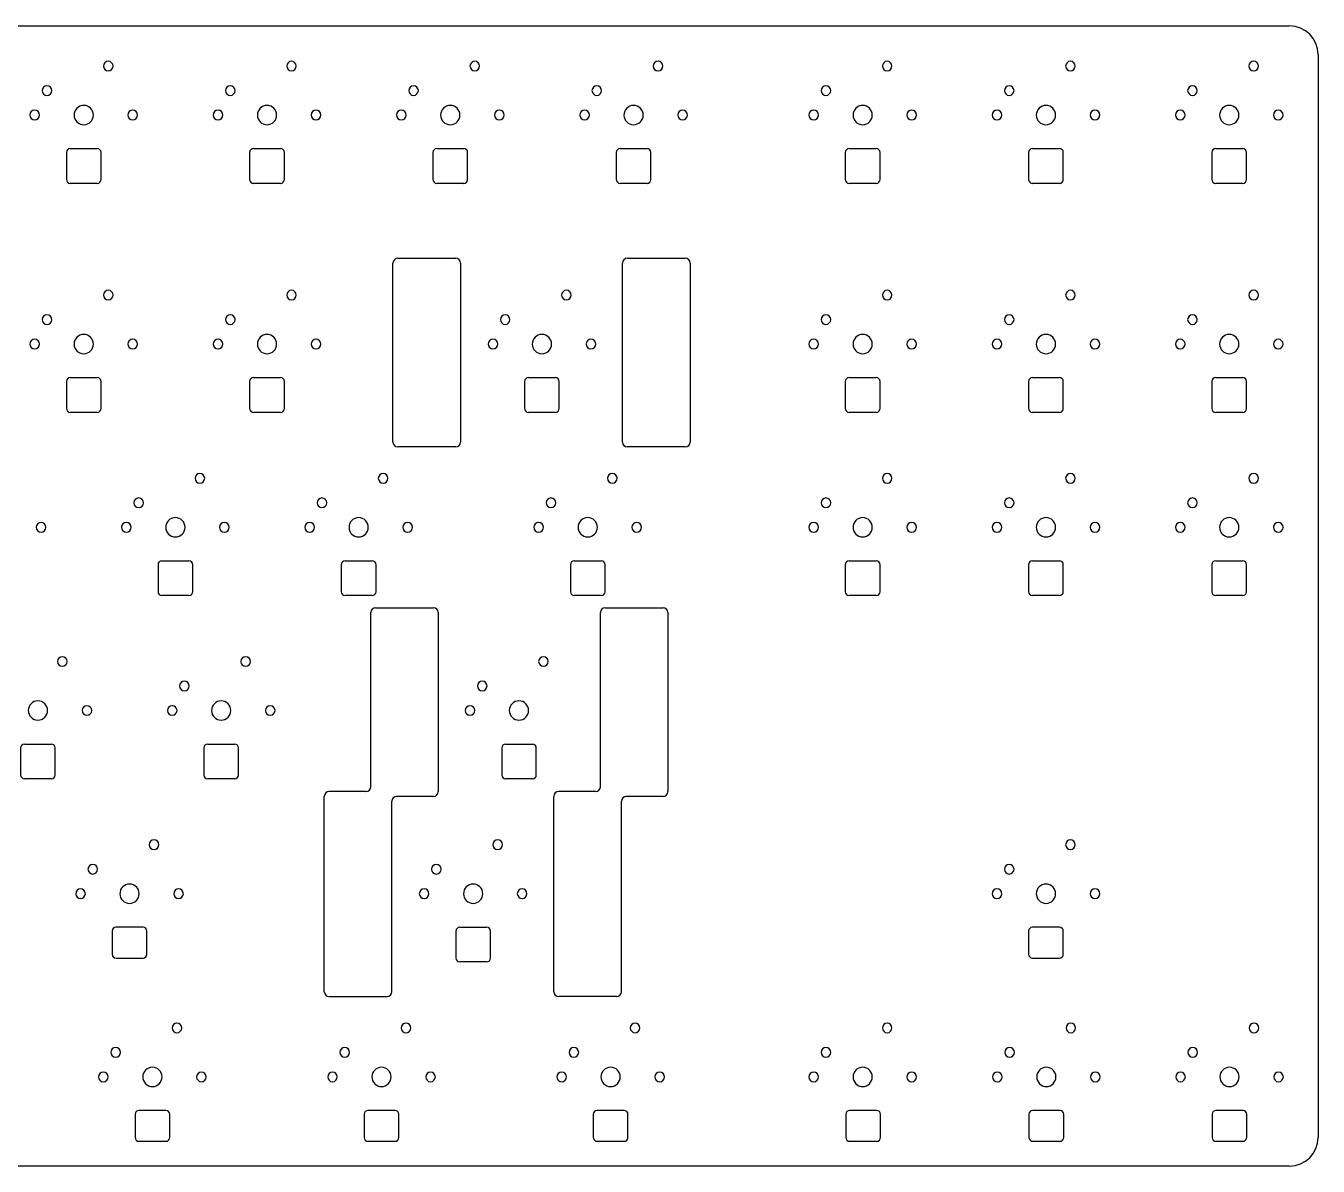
# Model space of a CAD drawing. Header units: millimetres. Extents: x -47 to 330, y -109 to 160.
# Drawn here: x 196.1 to 330, y -108.5 to 9.7 of the extents above; entities that cross this region are included whole.
import ezdxf

# ---------------------------------------------------------------- set-up
doc = ezdxf.new("R2010")
doc.units = ezdxf.units.MM
doc.header["$MEASUREMENT"] = 0
doc.layers.add('26-IXPE', color=7, linetype='Continuous', true_color=0x6969e9)
doc.layers.add('Board-Outline-Layer', color=6, linetype='Continuous', true_color=0xff00ff)

# ---------------------------------------------------------------- blocks, each defined once
blk = doc.blocks.new('*U1')
at = {"layer": '26-IXPE'}
for p, q in [((-1.8, 1.4), (-1.8, -1.4)), ((-1.4, 1.8), (1.4, 1.8)), ((1.8, -1.4), (1.8, 1.4)), ((1.4, -1.8), (-1.4, -1.8))]:
    blk.add_line(p, q, dxfattribs=at)
for centre, start, end in [((-1.4, 1.4), 90, 180), ((1.4, 1.4), 0, 90), ((-1.4, -1.4), 180, 270), ((1.4, -1.4), 270, 0)]:
    blk.add_arc(centre, 0.4, start, end, dxfattribs=at)
blk = doc.blocks.new('*U2')
at = {"layer": '26-IXPE', "color": 0, "linetype": 'ByBlock', "lineweight": -2, "transparency": 16777216}
for p in [(190, 0), (209, 0)]:
    blk.add_blockref('*U1', p, dxfattribs=at)
blk = doc.blocks.new('*U3')
at = {"layer": '26-IXPE'}
for p, q in [((-1.8, 1.4), (-1.8, -1.4)), ((-1.4, 1.8), (1.4, 1.8)), ((1.8, -1.4), (1.8, 1.4)), ((1.4, -1.8), (-1.4, -1.8))]:
    blk.add_line(p, q, dxfattribs=at)
for centre, start, end in [((-1.4, 1.4), 90, 180), ((1.4, 1.4), 0, 90), ((-1.4, -1.4), 180, 270), ((1.4, -1.4), 270, 0)]:
    blk.add_arc(centre, 0.4, start, end, dxfattribs=at)
blk = doc.blocks.new('*U4')
at = {"layer": '26-IXPE', "color": 0, "linetype": 'ByBlock', "lineweight": -2, "transparency": 16777216}
for p in [(171, 0), (190, 0)]:
    blk.add_blockref('*U3', p, dxfattribs=at)
blk = doc.blocks.new('*U9')
at = {"layer": '26-IXPE'}
for p, q in [((-1.8, 1.4), (-1.8, -1.4)), ((-1.4, 1.8), (1.4, 1.8)), ((1.8, -1.4), (1.8, 1.4)), ((1.4, -1.8), (-1.4, -1.8))]:
    blk.add_line(p, q, dxfattribs=at)
for centre, start, end in [((-1.4, 1.4), 90, 180), ((1.4, 1.4), 0, 90), ((-1.4, -1.4), 180, 270), ((1.4, -1.4), 270, 0)]:
    blk.add_arc(centre, 0.4, start, end, dxfattribs=at)
blk = doc.blocks.new('*U10')
at = {"layer": '26-IXPE', "color": 0, "linetype": 'ByBlock', "lineweight": -2, "transparency": 16777216}
for p in [(0, 0), (19, 0), (38, 0), (57, 0)]:
    blk.add_blockref('*U9', p, dxfattribs=at)
blk = doc.blocks.new('*U11')
at = {"layer": '26-IXPE'}
for p, q in [((-1.8, 1.4), (-1.8, -1.4)), ((-1.4, 1.8), (1.4, 1.8)), ((1.8, -1.4), (1.8, 1.4)), ((1.4, -1.8), (-1.4, -1.8))]:
    blk.add_line(p, q, dxfattribs=at)
for centre, start, end in [((-1.4, 1.4), 90, 180), ((1.4, 1.4), 0, 90), ((-1.4, -1.4), 180, 270), ((1.4, -1.4), 270, 0)]:
    blk.add_arc(centre, 0.4, start, end, dxfattribs=at)
blk = doc.blocks.new('*U12')
at = {"layer": '26-IXPE', "color": 0, "linetype": 'ByBlock', "lineweight": -2, "transparency": 16777216}
for p in [(0, 0), (19, 0), (38, 0)]:
    blk.add_blockref('*U11', p, dxfattribs=at)

msp = doc.modelspace()

# ---------------------------------------------------------------- linework, layer by layer
at = {"layer": '26-IXPE'}
for p, q in [((205.12, 5.57), (205.12, 5.57)), ((205.12, 5.57), (205.12, 5.57)), ((224.12, 5.57), (224.12, 5.57)), ((224.12, 5.57), (224.12, 5.57)), ((243.12, 5.57), (243.12, 5.57)), ((243.12, 5.57), (243.12, 5.57)), ((262.12, 5.57), (262.12, 5.57)), ((262.12, 5.57), (262.12, 5.57)), ((285.87, 5.57), (285.87, 5.57)), ((285.87, 5.57), (285.87, 5.57)), ((304.87, 5.57), (304.87, 5.57)), ((304.87, 5.57), (304.87, 5.57)), ((323.87, 5.57), (323.87, 5.57)), ((323.87, 5.57), (323.87, 5.57)), ((198.77, 3.03), (198.77, 3.03)), ((198.77, 3.03), (198.77, 3.03)), ((217.77, 3.03), (217.77, 3.03)), ((217.77, 3.03), (217.77, 3.03)), ((236.77, 3.03), (236.77, 3.03)), ((236.77, 3.03), (236.77, 3.03)), ((255.77, 3.03), (255.77, 3.03)), ((255.77, 3.03), (255.77, 3.03)), ((279.52, 3.03), (279.52, 3.03)), ((279.52, 3.03), (279.52, 3.03)), ((298.52, 3.03), (298.52, 3.03)), ((298.52, 3.03), (298.52, 3.03)), ((317.52, 3.03), (317.52, 3.03)), ((317.52, 3.03), (317.52, 3.03)), ((197.5, 0.49), (197.5, 0.49)), ((197.5, 0.49), (197.5, 0.49)), ((203.08, 0.49), (203.08, 0.49)), ((203.08, 0.49), (203.08, 0.49)), ((207.66, 0.49), (207.66, 0.49)), ((207.66, 0.49), (207.66, 0.49)), ((216.5, 0.49), (216.5, 0.49)), ((216.5, 0.49), (216.5, 0.49)), ((222.08, 0.49), (222.08, 0.49)), ((222.08, 0.49), (222.08, 0.49)), ((226.66, 0.49), (226.66, 0.49)), ((226.66, 0.49), (226.66, 0.49)), ((235.5, 0.49), (235.5, 0.49)), ((235.5, 0.49), (235.5, 0.49)), ((241.08, 0.49), (241.08, 0.49)), ((241.08, 0.49), (241.08, 0.49)), ((245.66, 0.49), (245.66, 0.49)), ((245.66, 0.49), (245.66, 0.49)), ((254.5, 0.49), (254.5, 0.49)), ((254.5, 0.49), (254.5, 0.49)), ((264.66, 0.49), (264.66, 0.49)), ((264.66, 0.49), (264.66, 0.49)), ((278.25, 0.49), (278.25, 0.49)), ((278.25, 0.49), (278.25, 0.49)), ((288.41, 0.49), (288.41, 0.49)), ((288.41, 0.49), (288.41, 0.49)), ((297.25, 0.49), (297.25, 0.49)), ((297.25, 0.49), (297.25, 0.49)), ((307.41, 0.49), (307.41, 0.49)), ((307.41, 0.49), (307.41, 0.49)), ((316.25, 0.49), (316.25, 0.49)), ((316.25, 0.49), (316.25, 0.49)), ((326.41, 0.49), (326.41, 0.49)), ((326.41, 0.49), (326.41, 0.49)), ((234.64, -14.36), (240.64, -14.36)), ((234.64, -14.36), (240.64, -14.36)), ((258.44, -14.36), (264.44, -14.36)), ((258.44, -14.36), (264.44, -14.36)), ((234.14, -33.43), (234.14, -14.86)), ((234.14, -33.43), (234.14, -14.86)), ((241.14, -14.86), (241.14, -33.43)), ((241.14, -14.86), (241.14, -33.43)), ((257.94, -33.43), (257.94, -14.86)), ((257.94, -33.43), (257.94, -14.86)), ((264.94, -14.86), (264.94, -33.43)), ((264.94, -14.86), (264.94, -33.43)), ((205.12, -18.18), (205.12, -18.18)), ((205.12, -18.18), (205.12, -18.18)), ((224.12, -18.18), (224.12, -18.18)), ((224.12, -18.18), (224.12, -18.18)), ((252.62, -18.18), (252.62, -18.18)), ((252.62, -18.18), (252.62, -18.18)), ((285.87, -18.18), (285.87, -18.18)), ((285.87, -18.18), (285.87, -18.18)), ((304.87, -18.18), (304.87, -18.18)), ((304.87, -18.18), (304.87, -18.18)), ((323.87, -18.18), (323.87, -18.18)), ((323.87, -18.18), (323.87, -18.18)), ((198.77, -20.72), (198.77, -20.72)), ((198.77, -20.72), (198.77, -20.72)), ((217.77, -20.72), (217.77, -20.72)), ((217.77, -20.72), (217.77, -20.72)), ((246.27, -20.72), (246.27, -20.72)), ((246.27, -20.72), (246.27, -20.72)), ((279.52, -20.72), (279.52, -20.72)), ((279.52, -20.72), (279.52, -20.72)), ((298.52, -20.72), (298.52, -20.72)), ((298.52, -20.72), (298.52, -20.72)), ((317.52, -20.72), (317.52, -20.72)), ((317.52, -20.72), (317.52, -20.72)), ((197.5, -23.26), (197.5, -23.26)), ((197.5, -23.26), (197.5, -23.26)), ((203.08, -23.26), (203.08, -23.26)), ((203.08, -23.26), (203.08, -23.26)), ((207.66, -23.26), (207.66, -23.26)), ((207.66, -23.26), (207.66, -23.26)), ((216.5, -23.26), (216.5, -23.26)), ((216.5, -23.26), (216.5, -23.26)), ((222.08, -23.26), (222.08, -23.26)), ((222.08, -23.26), (222.08, -23.26)), ((226.66, -23.26), (226.66, -23.26)), ((226.66, -23.26), (226.66, -23.26)), ((245, -23.26), (245, -23.26)), ((245, -23.26), (245, -23.26)), ((255.16, -23.26), (255.16, -23.26)), ((255.16, -23.26), (255.16, -23.26)), ((278.25, -23.26), (278.25, -23.26)), ((278.25, -23.26), (278.25, -23.26)), ((288.41, -23.26), (288.41, -23.26)), ((288.41, -23.26), (288.41, -23.26)), ((297.25, -23.26), (297.25, -23.26)), ((297.25, -23.26), (297.25, -23.26)), ((307.41, -23.26), (307.41, -23.26)), ((307.41, -23.26), (307.41, -23.26)), ((316.25, -23.26), (316.25, -23.26)), ((316.25, -23.26), (316.25, -23.26)), ((326.41, -23.26), (326.41, -23.26)), ((326.41, -23.26), (326.41, -23.26)), ((200.68, -26.74), (203.48, -26.74)), ((219.68, -26.74), (222.48, -26.74)), ((248.18, -26.74), (250.98, -26.74)), ((281.43, -26.74), (284.23, -26.74)), ((300.43, -26.74), (303.23, -26.74)), ((319.43, -26.74), (322.23, -26.74)), ((200.28, -27.14), (200.28, -29.94)), ((203.88, -29.94), (203.88, -27.14)), ((219.28, -27.14), (219.28, -29.94)), ((222.88, -29.94), (222.88, -27.14)), ((247.78, -27.14), (247.78, -29.94)), ((251.38, -29.94), (251.38, -27.14)), ((281.03, -27.14), (281.03, -29.94)), ((284.63, -29.94), (284.63, -27.14)), ((300.03, -27.14), (300.03, -29.94)), ((303.63, -29.94), (303.63, -27.14)), ((319.03, -27.14), (319.03, -29.94)), ((322.63, -29.94), (322.63, -27.14)), ((203.48, -30.34), (200.68, -30.34)), ((222.48, -30.34), (219.68, -30.34)), ((250.98, -30.34), (248.18, -30.34)), ((284.23, -30.34), (281.43, -30.34)), ((303.23, -30.34), (300.43, -30.34)), ((322.23, -30.34), (319.43, -30.34)), ((234.14, -33.43), (234.14, -33.43)), ((234.14, -33.43), (234.14, -33.43)), ((257.94, -33.43), (257.94, -33.43)), ((257.94, -33.43), (257.94, -33.43)), ((240.64, -33.93), (234.64, -33.93)), ((234.64, -33.93), (234.64, -33.93)), ((240.64, -33.93), (234.64, -33.93)), ((234.64, -33.93), (234.64, -33.93)), ((264.44, -33.93), (258.44, -33.93)), ((258.44, -33.93), (258.44, -33.93)), ((264.44, -33.93), (258.44, -33.93)), ((258.44, -33.93), (258.44, -33.93)), ((214.62, -37.18), (214.62, -37.18)), ((214.62, -37.18), (214.62, -37.18)), ((233.62, -37.18), (233.62, -37.18)), ((233.62, -37.18), (233.62, -37.18)), ((257.37, -37.18), (257.37, -37.18)), ((257.37, -37.18), (257.37, -37.18)), ((285.87, -37.18), (285.87, -37.18)), ((285.87, -37.18), (285.87, -37.18)), ((304.87, -37.18), (304.87, -37.18)), ((304.87, -37.18), (304.87, -37.18)), ((323.87, -37.18), (323.87, -37.18)), ((323.87, -37.18), (323.87, -37.18)), ((208.27, -39.72), (208.27, -39.72)), ((208.27, -39.72), (208.27, -39.72)), ((227.27, -39.72), (227.27, -39.72)), ((227.27, -39.72), (227.27, -39.72)), ((251.02, -39.72), (251.02, -39.72)), ((251.02, -39.72), (251.02, -39.72)), ((279.52, -39.72), (279.52, -39.72)), ((279.52, -39.72), (279.52, -39.72)), ((298.52, -39.72), (298.52, -39.72)), ((298.52, -39.72), (298.52, -39.72)), ((317.52, -39.72), (317.52, -39.72)), ((317.52, -39.72), (317.52, -39.72)), ((198.16, -42.26), (198.16, -42.26)), ((198.16, -42.26), (198.16, -42.26)), ((207, -42.26), (207, -42.26)), ((207, -42.26), (207, -42.26)), ((212.58, -42.26), (212.58, -42.26)), ((212.58, -42.26), (212.58, -42.26)), ((217.16, -42.26), (217.16, -42.26)), ((217.16, -42.26), (217.16, -42.26)), ((226, -42.26), (226, -42.26)), ((226, -42.26), (226, -42.26)), ((231.58, -42.26), (231.58, -42.26)), ((231.58, -42.26), (231.58, -42.26)), ((236.16, -42.26), (236.16, -42.26)), ((236.16, -42.26), (236.16, -42.26)), ((249.75, -42.26), (249.75, -42.26)), ((249.75, -42.26), (249.75, -42.26)), ((259.91, -42.26), (259.91, -42.26)), ((259.91, -42.26), (259.91, -42.26)), ((278.25, -42.26), (278.25, -42.26)), ((278.25, -42.26), (278.25, -42.26)), ((288.41, -42.26), (288.41, -42.26)), ((288.41, -42.26), (288.41, -42.26)), ((297.25, -42.26), (297.25, -42.26)), ((297.25, -42.26), (297.25, -42.26)), ((307.41, -42.26), (307.41, -42.26)), ((307.41, -42.26), (307.41, -42.26)), ((316.25, -42.26), (316.25, -42.26)), ((316.25, -42.26), (316.25, -42.26)), ((326.41, -42.26), (326.41, -42.26)), ((326.41, -42.26), (326.41, -42.26)), ((252.53, -46.14), (252.53, -48.94)), ((252.93, -45.74), (255.73, -45.74)), ((256.13, -48.94), (256.13, -46.14)), ((281.03, -46.14), (281.03, -48.94)), ((281.43, -45.74), (284.23, -45.74)), ((284.63, -48.94), (284.63, -46.14)), ((300.03, -46.14), (300.03, -48.94)), ((300.43, -45.74), (303.23, -45.74)), ((303.63, -48.94), (303.63, -46.14)), ((319.03, -46.14), (319.03, -48.94)), ((319.43, -45.74), (322.23, -45.74)), ((322.63, -48.94), (322.63, -46.14)), ((255.73, -49.34), (252.93, -49.34)), ((284.23, -49.34), (281.43, -49.34)), ((303.23, -49.34), (300.43, -49.34)), ((322.23, -49.34), (319.43, -49.34)), ((232.34, -50.6), (238.34, -50.6)), ((238.34, -50.6), (238.34, -50.6)), ((238.34, -50.6), (238.34, -50.6)), ((256.14, -50.6), (262.14, -50.6)), ((262.14, -50.6), (262.14, -50.6)), ((262.14, -50.6), (262.14, -50.6)), ((231.84, -69.17), (231.84, -51.1)), ((238.84, -51.1), (238.84, -51.1)), ((238.84, -51.1), (238.84, -69.67)), ((238.84, -51.1), (238.84, -51.1)), ((255.64, -69.17), (255.64, -51.1)), ((262.64, -51.1), (262.64, -51.1)), ((262.64, -51.1), (262.64, -69.67)), ((262.64, -51.1), (262.64, -51.1)), ((200.37, -56.18), (200.37, -56.18)), ((200.37, -56.18), (200.37, -56.18)), ((219.37, -56.18), (219.37, -56.18)), ((219.37, -56.18), (219.37, -56.18)), ((250.24, -56.18), (250.24, -56.18)), ((250.24, -56.18), (250.24, -56.18)), ((213.02, -58.72), (213.02, -58.72)), ((213.02, -58.72), (213.02, -58.72)), ((243.89, -58.72), (243.89, -58.72)), ((243.89, -58.72), (243.89, -58.72)), ((198.33, -61.26), (198.33, -61.26)), ((198.33, -61.26), (198.33, -61.26)), ((202.91, -61.26), (202.91, -61.26)), ((202.91, -61.26), (202.91, -61.26)), ((211.75, -61.26), (211.75, -61.26)), ((211.75, -61.26), (211.75, -61.26)), ((217.33, -61.26), (217.33, -61.26)), ((217.33, -61.26), (217.33, -61.26)), ((221.91, -61.26), (221.91, -61.26)), ((221.91, -61.26), (221.91, -61.26)), ((242.62, -61.26), (242.62, -61.26)), ((242.62, -61.26), (242.62, -61.26)), ((245.41, -65.14), (245.41, -67.94)), ((245.81, -64.74), (248.6, -64.74)), ((249, -67.94), (249, -65.14)), ((248.6, -68.34), (245.81, -68.34)), ((227.02, -90.43), (227.02, -70.17)), ((231.34, -69.67), (227.52, -69.67)), ((234.02, -90.43), (234.02, -70.67)), ((238.34, -70.17), (234.52, -70.17)), ((250.82, -90.43), (250.82, -70.17)), ((255.14, -69.67), (251.32, -69.67)), ((257.82, -90.43), (257.82, -70.67)), ((262.14, -70.17), (258.32, -70.17)), ((209.87, -75.18), (209.87, -75.18)), ((209.87, -75.18), (209.87, -75.18)), ((245.49, -75.18), (245.49, -75.18)), ((245.49, -75.18), (245.49, -75.18)), ((304.87, -75.18), (304.87, -75.18)), ((304.87, -75.18), (304.87, -75.18)), ((203.52, -77.72), (203.52, -77.72)), ((203.52, -77.72), (203.52, -77.72)), ((239.14, -77.72), (239.14, -77.72)), ((239.14, -77.72), (239.14, -77.72)), ((298.52, -77.72), (298.52, -77.72)), ((298.52, -77.72), (298.52, -77.72)), ((202.25, -80.26), (202.25, -80.26)), ((202.25, -80.26), (202.25, -80.26)), ((207.83, -80.26), (207.83, -80.26)), ((207.83, -80.26), (207.83, -80.26)), ((212.41, -80.26), (212.41, -80.26)), ((212.41, -80.26), (212.41, -80.26)), ((237.87, -80.26), (237.87, -80.26)), ((237.87, -80.26), (237.87, -80.26)), ((243.45, -80.26), (243.45, -80.26)), ((243.45, -80.26), (243.45, -80.26)), ((248.03, -80.26), (248.03, -80.26)), ((248.03, -80.26), (248.03, -80.26)), ((297.25, -80.26), (297.25, -80.26)), ((297.25, -80.26), (297.25, -80.26)), ((307.41, -80.26), (307.41, -80.26)), ((307.41, -80.26), (307.41, -80.26)), ((205.03, -84.14), (205.03, -86.54)), ((205.03, -84.14), (205.03, -86.54)), ((208.23, -83.74), (205.43, -83.74)), ((208.23, -83.74), (205.43, -83.74)), ((208.63, -86.54), (208.63, -84.14)), ((208.63, -86.54), (208.63, -84.14)), ((240.66, -84.14), (240.66, -86.94)), ((241.06, -83.74), (243.85, -83.74)), ((244.25, -86.94), (244.25, -84.14)), ((300.03, -84.14), (300.03, -86.54)), ((300.03, -84.14), (300.03, -86.54)), ((303.23, -83.74), (300.43, -83.74)), ((303.23, -83.74), (300.43, -83.74)), ((303.63, -86.54), (303.63, -84.14)), ((303.63, -86.54), (303.63, -84.14)), ((205.43, -86.94), (208.23, -86.94)), ((205.43, -86.94), (208.23, -86.94)), ((300.43, -86.94), (303.23, -86.94)), ((300.43, -86.94), (303.23, -86.94)), ((243.85, -87.34), (241.06, -87.34)), ((227.02, -90.43), (227.02, -90.43)), ((227.02, -90.43), (227.02, -90.43)), ((227.52, -90.93), (227.52, -90.93)), ((227.52, -90.93), (227.52, -90.93)), ((227.52, -90.93), (233.52, -90.93)), ((250.82, -90.43), (250.82, -90.43)), ((250.82, -90.43), (250.82, -90.43)), ((257.32, -90.93), (251.32, -90.93)), ((251.32, -90.93), (251.32, -90.93)), ((257.32, -90.93), (251.32, -90.93)), ((251.32, -90.93), (251.32, -90.93)), ((212.24, -94.18), (212.24, -94.18)), ((212.24, -94.18), (212.24, -94.18)), ((235.99, -94.18), (235.99, -94.18)), ((235.99, -94.18), (235.99, -94.18)), ((259.74, -94.18), (259.74, -94.18)), ((259.74, -94.18), (259.74, -94.18)), ((285.87, -94.18), (285.87, -94.18)), ((285.87, -94.18), (285.87, -94.18)), ((304.91, -94.18), (304.91, -94.18)), ((304.91, -94.18), (304.91, -94.18)), ((323.9, -94.18), (323.9, -94.18)), ((323.9, -94.18), (323.9, -94.18)), ((205.89, -96.72), (205.89, -96.72)), ((205.89, -96.72), (205.89, -96.72)), ((229.64, -96.72), (229.64, -96.72)), ((229.64, -96.72), (229.64, -96.72)), ((253.39, -96.72), (253.39, -96.72)), ((253.39, -96.72), (253.39, -96.72)), ((279.52, -96.72), (279.52, -96.72)), ((279.52, -96.72), (279.52, -96.72)), ((298.56, -96.72), (298.56, -96.72)), ((298.56, -96.72), (298.56, -96.72)), ((317.55, -96.72), (317.55, -96.72)), ((317.55, -96.72), (317.55, -96.72)), ((204.62, -99.26), (204.62, -99.26)), ((204.62, -99.26), (204.62, -99.26)), ((210.2, -99.26), (210.2, -99.26)), ((210.2, -99.26), (210.2, -99.26)), ((214.78, -99.26), (214.78, -99.26)), ((214.78, -99.26), (214.78, -99.26)), ((228.37, -99.26), (228.37, -99.26)), ((228.37, -99.26), (228.37, -99.26)), ((233.95, -99.26), (233.95, -99.26)), ((233.95, -99.26), (233.95, -99.26)), ((238.53, -99.26), (238.53, -99.26)), ((238.53, -99.26), (238.53, -99.26)), ((252.12, -99.26), (252.12, -99.26)), ((252.12, -99.26), (252.12, -99.26)), ((262.28, -99.26), (262.28, -99.26)), ((262.28, -99.26), (262.28, -99.26)), ((278.25, -99.26), (278.25, -99.26)), ((278.25, -99.26), (278.25, -99.26)), ((288.41, -99.26), (288.41, -99.26)), ((288.41, -99.26), (288.41, -99.26)), ((297.29, -99.26), (297.29, -99.26)), ((297.29, -99.26), (297.29, -99.26)), ((307.45, -99.26), (307.45, -99.26)), ((307.45, -99.26), (307.45, -99.26)), ((316.28, -99.26), (316.28, -99.26)), ((316.28, -99.26), (316.28, -99.26)), ((326.44, -99.26), (326.44, -99.26)), ((326.44, -99.26), (326.44, -99.26)), ((207.4, -103.14), (207.4, -105.54)), ((207.4, -103.14), (207.4, -105.54)), ((210.6, -102.74), (207.8, -102.74)), ((210.6, -102.74), (207.8, -102.74)), ((211, -105.54), (211, -103.14)), ((211, -105.54), (211, -103.14)), ((231.15, -103.14), (231.15, -105.54)), ((231.15, -103.14), (231.15, -105.54)), ((234.35, -102.74), (231.55, -102.74)), ((234.35, -102.74), (231.55, -102.74)), ((234.75, -105.54), (234.75, -103.14)), ((234.75, -105.54), (234.75, -103.14)), ((254.9, -103.14), (254.9, -105.54)), ((254.9, -103.14), (254.9, -105.54)), ((258.1, -102.74), (255.3, -102.74)), ((258.1, -102.74), (255.3, -102.74)), ((258.5, -105.54), (258.5, -103.14)), ((258.5, -105.54), (258.5, -103.14)), ((281.08, -103.14), (281.08, -105.54)), ((281.08, -103.14), (281.08, -105.54)), ((284.28, -102.74), (281.48, -102.74)), ((284.28, -102.74), (281.48, -102.74)), ((284.68, -105.54), (284.68, -103.14)), ((284.68, -105.54), (284.68, -103.14)), ((300.07, -103.14), (300.07, -105.54)), ((300.07, -103.14), (300.07, -105.54)), ((303.27, -102.74), (300.47, -102.74)), ((303.27, -102.74), (300.47, -102.74)), ((303.67, -105.54), (303.67, -103.14)), ((303.67, -105.54), (303.67, -103.14)), ((319.06, -103.14), (319.06, -105.54)), ((319.06, -103.14), (319.06, -105.54)), ((322.26, -102.74), (319.46, -102.74)), ((322.26, -102.74), (319.46, -102.74)), ((322.66, -105.54), (322.66, -103.14)), ((322.66, -105.54), (322.66, -103.14)), ((207.8, -105.94), (210.6, -105.94)), ((207.8, -105.94), (210.6, -105.94)), ((231.55, -105.94), (234.35, -105.94)), ((231.55, -105.94), (234.35, -105.94)), ((255.3, -105.94), (258.1, -105.94)), ((255.3, -105.94), (258.1, -105.94)), ((281.48, -105.94), (284.28, -105.94)), ((281.48, -105.94), (284.28, -105.94)), ((300.47, -105.94), (303.27, -105.94)), ((300.47, -105.94), (303.27, -105.94)), ((319.46, -105.94), (322.26, -105.94)), ((319.46, -105.94), (322.26, -105.94))]:
    msp.add_line(p, q, dxfattribs=at)
for centre, radius, start, end in [((204.62, 5.57), 0.5, 0, 180), ((204.62, 5.57), 0.5, 0, 180), ((204.62, 5.57), 0.5, 180, 0), ((204.62, 5.57), 0.5, 180, 0), ((223.62, 5.57), 0.5, 0, 180), ((223.62, 5.57), 0.5, 0, 180), ((223.62, 5.57), 0.5, 180, 0), ((223.62, 5.57), 0.5, 180, 0), ((242.62, 5.57), 0.5, 0, 180), ((242.62, 5.57), 0.5, 0, 180), ((242.62, 5.57), 0.5, 180, 0), ((242.62, 5.57), 0.5, 180, 0), ((261.62, 5.57), 0.5, 0, 180), ((261.62, 5.57), 0.5, 0, 180), ((261.62, 5.57), 0.5, 180, 0), ((261.62, 5.57), 0.5, 180, 0), ((285.37, 5.57), 0.5, 0, 180), ((285.37, 5.57), 0.5, 0, 180), ((285.37, 5.57), 0.5, 180, 0), ((285.37, 5.57), 0.5, 180, 0), ((304.37, 5.57), 0.5, 0, 180), ((304.37, 5.57), 0.5, 0, 180), ((304.37, 5.57), 0.5, 180, 0), ((304.37, 5.57), 0.5, 180, 0), ((323.37, 5.57), 0.5, 0, 180), ((323.37, 5.57), 0.5, 0, 180), ((323.37, 5.57), 0.5, 180, 0), ((323.37, 5.57), 0.5, 180, 0), ((198.27, 3.03), 0.5, 0, 180), ((198.27, 3.03), 0.5, 0, 180), ((198.27, 3.03), 0.5, 180, 0), ((198.27, 3.03), 0.5, 180, 0), ((217.27, 3.03), 0.5, 0, 180), ((217.27, 3.03), 0.5, 0, 180), ((217.27, 3.03), 0.5, 180, 0), ((217.27, 3.03), 0.5, 180, 0), ((236.27, 3.03), 0.5, 0, 180), ((236.27, 3.03), 0.5, 0, 180), ((236.27, 3.03), 0.5, 180, 0), ((236.27, 3.03), 0.5, 180, 0), ((255.27, 3.03), 0.5, 0, 180), ((255.27, 3.03), 0.5, 0, 180), ((255.27, 3.03), 0.5, 180, 0), ((255.27, 3.03), 0.5, 180, 0), ((279.02, 3.03), 0.5, 0, 180), ((279.02, 3.03), 0.5, 0, 180), ((279.02, 3.03), 0.5, 180, 0), ((279.02, 3.03), 0.5, 180, 0), ((298.02, 3.03), 0.5, 0, 180), ((298.02, 3.03), 0.5, 0, 180), ((298.02, 3.03), 0.5, 180, 0), ((298.02, 3.03), 0.5, 180, 0), ((317.02, 3.03), 0.5, 0, 180), ((317.02, 3.03), 0.5, 0, 180), ((317.02, 3.03), 0.5, 180, 0), ((317.02, 3.03), 0.5, 180, 0), ((202.08, 0.49), 1, 360, 180), ((202.08, 0.49), 1, 360, 180), ((221.08, 0.49), 1, 360, 180), ((221.08, 0.49), 1, 360, 180), ((240.08, 0.49), 1, 360, 180), ((240.08, 0.49), 1, 360, 180), ((259.08, 0.49), 1, 0, 180), ((259.08, 0.49), 1, 0, 180), ((282.83, 0.49), 1, 0, 180), ((282.83, 0.49), 1, 0, 180), ((301.83, 0.49), 1, 0, 180), ((301.83, 0.49), 1, 0, 180), ((320.83, 0.49), 1, 0, 180), ((320.83, 0.49), 1, 0, 180), ((197, 0.49), 0.5, 0, 180), ((197, 0.49), 0.5, 0, 180), ((197, 0.49), 0.5, 180, 0), ((197, 0.49), 0.5, 180, 0), ((202.08, 0.49), 1, 180, 360), ((202.08, 0.49), 1, 180, 360), ((207.16, 0.49), 0.5, 0, 180), ((207.16, 0.49), 0.5, 0, 180), ((207.16, 0.49), 0.5, 180, 0), ((207.16, 0.49), 0.5, 180, 0), ((216, 0.49), 0.5, 0, 180), ((216, 0.49), 0.5, 0, 180), ((216, 0.49), 0.5, 180, 0), ((216, 0.49), 0.5, 180, 0), ((221.08, 0.49), 1, 180, 360), ((221.08, 0.49), 1, 180, 360), ((226.16, 0.49), 0.5, 0, 180), ((226.16, 0.49), 0.5, 0, 180), ((226.16, 0.49), 0.5, 180, 0), ((226.16, 0.49), 0.5, 180, 0), ((235, 0.49), 0.5, 0, 180), ((235, 0.49), 0.5, 0, 180), ((235, 0.49), 0.5, 180, 0), ((235, 0.49), 0.5, 180, 0), ((240.08, 0.49), 1, 180, 360), ((240.08, 0.49), 1, 180, 360), ((245.16, 0.49), 0.5, 0, 180), ((245.16, 0.49), 0.5, 0, 180), ((245.16, 0.49), 0.5, 180, 0), ((245.16, 0.49), 0.5, 180, 0), ((254, 0.49), 0.5, 0, 180), ((254, 0.49), 0.5, 0, 180), ((254, 0.49), 0.5, 180, 0), ((254, 0.49), 0.5, 180, 0), ((259.08, 0.49), 1, 180, 0), ((259.08, 0.49), 1, 180, 0), ((264.16, 0.49), 0.5, 0, 180), ((264.16, 0.49), 0.5, 0, 180), ((264.16, 0.49), 0.5, 180, 0), ((264.16, 0.49), 0.5, 180, 0), ((277.75, 0.49), 0.5, 0, 180), ((277.75, 0.49), 0.5, 0, 180), ((277.75, 0.49), 0.5, 180, 0), ((277.75, 0.49), 0.5, 180, 0), ((282.83, 0.49), 1, 180, 0), ((282.83, 0.49), 1, 180, 0), ((287.91, 0.49), 0.5, 0, 180), ((287.91, 0.49), 0.5, 0, 180), ((287.91, 0.49), 0.5, 180, 0), ((287.91, 0.49), 0.5, 180, 0), ((296.75, 0.49), 0.5, 0, 180), ((296.75, 0.49), 0.5, 0, 180), ((296.75, 0.49), 0.5, 180, 0), ((296.75, 0.49), 0.5, 180, 0), ((301.83, 0.49), 1, 180, 0), ((301.83, 0.49), 1, 180, 0), ((306.91, 0.49), 0.5, 0, 180), ((306.91, 0.49), 0.5, 0, 180), ((306.91, 0.49), 0.5, 180, 0), ((306.91, 0.49), 0.5, 180, 0), ((315.75, 0.49), 0.5, 0, 180), ((315.75, 0.49), 0.5, 0, 180), ((315.75, 0.49), 0.5, 180, 0), ((315.75, 0.49), 0.5, 180, 0), ((320.83, 0.49), 1, 180, 0), ((320.83, 0.49), 1, 180, 0), ((325.91, 0.49), 0.5, 0, 180), ((325.91, 0.49), 0.5, 0, 180), ((325.91, 0.49), 0.5, 180, 0), ((325.91, 0.49), 0.5, 180, 0), ((234.64, -14.86), 0.5, 90.021, 179.9793), ((234.64, -14.86), 0.5, 90.021, 179.9793), ((240.64, -14.86), 0.5, 0.0207, 89.979), ((240.64, -14.86), 0.5, 0.0207, 89.979), ((258.44, -14.86), 0.5, 90.021, 179.9793), ((258.44, -14.86), 0.5, 90.021, 179.9793), ((264.44, -14.86), 0.5, 0.0207, 89.979), ((264.44, -14.86), 0.5, 0.0207, 89.979), ((204.62, -18.18), 0.5, 0, 180), ((204.62, -18.18), 0.5, 0, 180), ((204.62, -18.18), 0.5, 180, 0), ((204.62, -18.18), 0.5, 180, 0), ((223.62, -18.18), 0.5, 0, 180), ((223.62, -18.18), 0.5, 0, 180), ((223.62, -18.18), 0.5, 180, 0), ((223.62, -18.18), 0.5, 180, 0), ((252.12, -18.18), 0.5, 0, 180), ((252.12, -18.18), 0.5, 0, 180), ((252.12, -18.18), 0.5, 180, 0), ((252.12, -18.18), 0.5, 180, 0), ((285.37, -18.18), 0.5, 0, 180), ((285.37, -18.18), 0.5, 0, 180), ((285.37, -18.18), 0.5, 180, 0), ((285.37, -18.18), 0.5, 180, 0), ((304.37, -18.18), 0.5, 0, 180), ((304.37, -18.18), 0.5, 0, 180), ((304.37, -18.18), 0.5, 180, 0), ((304.37, -18.18), 0.5, 180, 0), ((323.37, -18.18), 0.5, 0, 180), ((323.37, -18.18), 0.5, 0, 180), ((323.37, -18.18), 0.5, 180, 0), ((323.37, -18.18), 0.5, 180, 0), ((198.27, -20.72), 0.5, 0, 180), ((198.27, -20.72), 0.5, 0, 180), ((198.27, -20.72), 0.5, 180, 0), ((198.27, -20.72), 0.5, 180, 0), ((217.27, -20.72), 0.5, 0, 180), ((217.27, -20.72), 0.5, 0, 180), ((217.27, -20.72), 0.5, 180, 0), ((217.27, -20.72), 0.5, 180, 0), ((245.77, -20.72), 0.5, 0, 180), ((245.77, -20.72), 0.5, 0, 180), ((245.77, -20.72), 0.5, 180, 0), ((245.77, -20.72), 0.5, 180, 0), ((279.02, -20.72), 0.5, 0, 180), ((279.02, -20.72), 0.5, 0, 180), ((279.02, -20.72), 0.5, 180, 0), ((279.02, -20.72), 0.5, 180, 0), ((298.02, -20.72), 0.5, 0, 180), ((298.02, -20.72), 0.5, 0, 180), ((298.02, -20.72), 0.5, 180, 0), ((298.02, -20.72), 0.5, 180, 0), ((317.02, -20.72), 0.5, 0, 180), ((317.02, -20.72), 0.5, 0, 180), ((317.02, -20.72), 0.5, 180, 0), ((317.02, -20.72), 0.5, 180, 0), ((197, -23.26), 0.5, 0, 180), ((197, -23.26), 0.5, 0, 180), ((202.08, -23.26), 1, 360, 180), ((202.08, -23.26), 1, 360, 180), ((207.16, -23.26), 0.5, 0, 180), ((207.16, -23.26), 0.5, 0, 180), ((216, -23.26), 0.5, 0, 180), ((216, -23.26), 0.5, 0, 180), ((221.08, -23.26), 1, 360, 180), ((221.08, -23.26), 1, 360, 180), ((226.16, -23.26), 0.5, 0, 180), ((226.16, -23.26), 0.5, 0, 180), ((244.5, -23.26), 0.5, 0, 180), ((244.5, -23.26), 0.5, 0, 180), ((249.58, -23.26), 1, 0, 180), ((249.58, -23.26), 1, 0, 180), ((254.66, -23.26), 0.5, 0, 180), ((254.66, -23.26), 0.5, 0, 180), ((277.75, -23.26), 0.5, 0, 180), ((277.75, -23.26), 0.5, 0, 180), ((282.83, -23.26), 1, 0, 180), ((282.83, -23.26), 1, 0, 180), ((287.91, -23.26), 0.5, 0, 180), ((287.91, -23.26), 0.5, 0, 180), ((296.75, -23.26), 0.5, 0, 180), ((296.75, -23.26), 0.5, 0, 180), ((301.83, -23.26), 1, 0, 180), ((301.83, -23.26), 1, 0, 180), ((306.91, -23.26), 0.5, 0, 180), ((306.91, -23.26), 0.5, 0, 180), ((315.75, -23.26), 0.5, 0, 180), ((315.75, -23.26), 0.5, 0, 180), ((320.83, -23.26), 1, 0, 180), ((320.83, -23.26), 1, 0, 180), ((325.91, -23.26), 0.5, 0, 180), ((325.91, -23.26), 0.5, 0, 180), ((197, -23.26), 0.5, 180, 0), ((197, -23.26), 0.5, 180, 0), ((202.08, -23.26), 1, 180, 360), ((202.08, -23.26), 1, 180, 360), ((207.16, -23.26), 0.5, 180, 0), ((207.16, -23.26), 0.5, 180, 0), ((216, -23.26), 0.5, 180, 0), ((216, -23.26), 0.5, 180, 0), ((221.08, -23.26), 1, 180, 360), ((221.08, -23.26), 1, 180, 360), ((226.16, -23.26), 0.5, 180, 0), ((226.16, -23.26), 0.5, 180, 0), ((244.5, -23.26), 0.5, 180, 0), ((244.5, -23.26), 0.5, 180, 0), ((249.58, -23.26), 1, 180, 0), ((249.58, -23.26), 1, 180, 0), ((254.66, -23.26), 0.5, 180, 0), ((254.66, -23.26), 0.5, 180, 0), ((277.75, -23.26), 0.5, 180, 0), ((277.75, -23.26), 0.5, 180, 0), ((282.83, -23.26), 1, 180, 0), ((282.83, -23.26), 1, 180, 0), ((287.91, -23.26), 0.5, 180, 0), ((287.91, -23.26), 0.5, 180, 0), ((296.75, -23.26), 0.5, 180, 0), ((296.75, -23.26), 0.5, 180, 0), ((301.83, -23.26), 1, 180, 0), ((301.83, -23.26), 1, 180, 0), ((306.91, -23.26), 0.5, 180, 0), ((306.91, -23.26), 0.5, 180, 0), ((315.75, -23.26), 0.5, 180, 0), ((315.75, -23.26), 0.5, 180, 0), ((320.83, -23.26), 1, 180, 0), ((320.83, -23.26), 1, 180, 0), ((325.91, -23.26), 0.5, 180, 0), ((325.91, -23.26), 0.5, 180, 0), ((200.68, -27.14), 0.4, 90, 180), ((203.48, -27.14), 0.4, 0, 90), ((219.68, -27.14), 0.4, 90, 180), ((222.48, -27.14), 0.4, 0, 90), ((248.18, -27.14), 0.4, 90, 180), ((250.98, -27.14), 0.4, 0, 90), ((281.43, -27.14), 0.4, 90, 180), ((284.23, -27.14), 0.4, 0, 90), ((300.43, -27.14), 0.4, 90, 180), ((303.23, -27.14), 0.4, 0, 90), ((319.43, -27.14), 0.4, 90, 180), ((322.23, -27.14), 0.4, 0, 90), ((200.68, -29.94), 0.4, 180, 270), ((203.48, -29.94), 0.4, 270, 0), ((219.68, -29.94), 0.4, 180, 270), ((222.48, -29.94), 0.4, 270, 0), ((248.18, -29.94), 0.4, 180, 270), ((250.98, -29.94), 0.4, 270, 0), ((281.43, -29.94), 0.4, 180, 270), ((284.23, -29.94), 0.4, 270, 0), ((300.43, -29.94), 0.4, 180, 270), ((303.23, -29.94), 0.4, 270, 0), ((319.43, -29.94), 0.4, 180, 270), ((322.23, -29.94), 0.4, 270, 0), ((234.64, -33.43), 0.5, 180.0209, 269.9791), ((234.64, -33.43), 0.5, 180.0209, 269.9791), ((240.64, -33.43), 0.5, 270.021, 359.9793), ((240.64, -33.43), 0.5, 270.021, 359.9793), ((258.44, -33.43), 0.5, 180.0209, 269.9791), ((258.44, -33.43), 0.5, 180.0209, 269.9791), ((264.44, -33.43), 0.5, 270.021, 359.9793), ((264.44, -33.43), 0.5, 270.021, 359.9793), ((214.12, -37.18), 0.5, 0, 180), ((214.12, -37.18), 0.5, 0, 180), ((214.12, -37.18), 0.5, 180, 0), ((214.12, -37.18), 0.5, 180, 0), ((233.12, -37.18), 0.5, 0, 180), ((233.12, -37.18), 0.5, 0, 180), ((233.12, -37.18), 0.5, 180, 0), ((233.12, -37.18), 0.5, 180, 0), ((256.87, -37.18), 0.5, 0, 180), ((256.87, -37.18), 0.5, 0, 180), ((256.87, -37.18), 0.5, 180, 0), ((256.87, -37.18), 0.5, 180, 0), ((285.37, -37.18), 0.5, 0, 180), ((285.37, -37.18), 0.5, 0, 180), ((285.37, -37.18), 0.5, 180, 0), ((285.37, -37.18), 0.5, 180, 0), ((304.37, -37.18), 0.5, 0, 180), ((304.37, -37.18), 0.5, 0, 180), ((304.37, -37.18), 0.5, 180, 0), ((304.37, -37.18), 0.5, 180, 0), ((323.37, -37.18), 0.5, 0, 180), ((323.37, -37.18), 0.5, 0, 180), ((323.37, -37.18), 0.5, 180, 0), ((323.37, -37.18), 0.5, 180, 0), ((207.77, -39.72), 0.5, 0, 180), ((207.77, -39.72), 0.5, 0, 180), ((207.77, -39.72), 0.5, 180, 0), ((207.77, -39.72), 0.5, 180, 0), ((226.77, -39.72), 0.5, 0, 180), ((226.77, -39.72), 0.5, 0, 180), ((226.77, -39.72), 0.5, 180, 0), ((226.77, -39.72), 0.5, 180, 0), ((250.52, -39.72), 0.5, 0, 180), ((250.52, -39.72), 0.5, 0, 180), ((250.52, -39.72), 0.5, 180, 0), ((250.52, -39.72), 0.5, 180, 0), ((279.02, -39.72), 0.5, 0, 180), ((279.02, -39.72), 0.5, 0, 180), ((279.02, -39.72), 0.5, 180, 0), ((279.02, -39.72), 0.5, 180, 0), ((298.02, -39.72), 0.5, 0, 180), ((298.02, -39.72), 0.5, 0, 180), ((298.02, -39.72), 0.5, 180, 0), ((298.02, -39.72), 0.5, 180, 0), ((317.02, -39.72), 0.5, 0, 180), ((317.02, -39.72), 0.5, 0, 180), ((317.02, -39.72), 0.5, 180, 0), ((317.02, -39.72), 0.5, 180, 0), ((211.58, -42.26), 1, 360, 180), ((211.58, -42.26), 1, 360, 180), ((230.58, -42.26), 1, 360, 180), ((230.58, -42.26), 1, 360, 180), ((254.33, -42.26), 1, 0, 180), ((254.33, -42.26), 1, 0, 180), ((282.83, -42.26), 1, 0, 180), ((282.83, -42.26), 1, 0, 180), ((301.83, -42.26), 1, 0, 180), ((301.83, -42.26), 1, 0, 180), ((320.83, -42.26), 1, 0, 180), ((320.83, -42.26), 1, 0, 180), ((197.66, -42.26), 0.5, 0, 180), ((197.66, -42.26), 0.5, 0, 180), ((197.66, -42.26), 0.5, 180, 0), ((197.66, -42.26), 0.5, 180, 0), ((206.5, -42.26), 0.5, 0, 180), ((206.5, -42.26), 0.5, 0, 180), ((206.5, -42.26), 0.5, 180, 0), ((206.5, -42.26), 0.5, 180, 0), ((211.58, -42.26), 1, 180, 360), ((211.58, -42.26), 1, 180, 360), ((216.66, -42.26), 0.5, 0, 180), ((216.66, -42.26), 0.5, 0, 180), ((216.66, -42.26), 0.5, 180, 0), ((216.66, -42.26), 0.5, 180, 0), ((225.5, -42.26), 0.5, 0, 180), ((225.5, -42.26), 0.5, 0, 180), ((225.5, -42.26), 0.5, 180, 0), ((225.5, -42.26), 0.5, 180, 0), ((230.58, -42.26), 1, 180, 360), ((230.58, -42.26), 1, 180, 360), ((235.66, -42.26), 0.5, 0, 180), ((235.66, -42.26), 0.5, 0, 180), ((235.66, -42.26), 0.5, 180, 0), ((235.66, -42.26), 0.5, 180, 0), ((249.25, -42.26), 0.5, 0, 180), ((249.25, -42.26), 0.5, 0, 180), ((249.25, -42.26), 0.5, 180, 0), ((249.25, -42.26), 0.5, 180, 0), ((254.33, -42.26), 1, 180, 0), ((254.33, -42.26), 1, 180, 0), ((259.41, -42.26), 0.5, 0, 180), ((259.41, -42.26), 0.5, 0, 180), ((259.41, -42.26), 0.5, 180, 0), ((259.41, -42.26), 0.5, 180, 0), ((277.75, -42.26), 0.5, 0, 180), ((277.75, -42.26), 0.5, 0, 180), ((277.75, -42.26), 0.5, 180, 0), ((277.75, -42.26), 0.5, 180, 0), ((282.83, -42.26), 1, 180, 0), ((282.83, -42.26), 1, 180, 0), ((287.91, -42.26), 0.5, 0, 180), ((287.91, -42.26), 0.5, 0, 180), ((287.91, -42.26), 0.5, 180, 0), ((287.91, -42.26), 0.5, 180, 0), ((296.75, -42.26), 0.5, 0, 180), ((296.75, -42.26), 0.5, 0, 180), ((296.75, -42.26), 0.5, 180, 0), ((296.75, -42.26), 0.5, 180, 0), ((301.83, -42.26), 1, 180, 0), ((301.83, -42.26), 1, 180, 0), ((306.91, -42.26), 0.5, 0, 180), ((306.91, -42.26), 0.5, 0, 180), ((306.91, -42.26), 0.5, 180, 0), ((306.91, -42.26), 0.5, 180, 0), ((315.75, -42.26), 0.5, 0, 180), ((315.75, -42.26), 0.5, 0, 180), ((315.75, -42.26), 0.5, 180, 0), ((315.75, -42.26), 0.5, 180, 0), ((320.83, -42.26), 1, 180, 0), ((320.83, -42.26), 1, 180, 0), ((325.91, -42.26), 0.5, 0, 180), ((325.91, -42.26), 0.5, 0, 180), ((325.91, -42.26), 0.5, 180, 0), ((325.91, -42.26), 0.5, 180, 0), ((252.93, -46.14), 0.4, 90, 180), ((255.73, -46.14), 0.4, 0, 90), ((281.43, -46.14), 0.4, 90, 180), ((284.23, -46.14), 0.4, 0, 90), ((300.43, -46.14), 0.4, 90, 180), ((303.23, -46.14), 0.4, 0, 90), ((319.43, -46.14), 0.4, 90, 180), ((322.23, -46.14), 0.4, 0, 90), ((252.93, -48.94), 0.4, 180, 270), ((255.73, -48.94), 0.4, 270, 0), ((281.43, -48.94), 0.4, 180, 270), ((284.23, -48.94), 0.4, 270, 0), ((300.43, -48.94), 0.4, 180, 270), ((303.23, -48.94), 0.4, 270, 0), ((319.43, -48.94), 0.4, 180, 270), ((322.23, -48.94), 0.4, 270, 0), ((232.34, -51.1), 0.5, 90.021, 179.9793), ((238.34, -51.1), 0.5, 0.0209, 89.9791), ((256.14, -51.1), 0.5, 90.021, 179.9793), ((262.14, -51.1), 0.5, 0.0209, 89.9791), ((199.87, -56.18), 0.5, 0, 180), ((199.87, -56.18), 0.5, 0, 180), ((199.87, -56.18), 0.5, 180, 0), ((199.87, -56.18), 0.5, 180, 0), ((218.87, -56.18), 0.5, 0, 180), ((218.87, -56.18), 0.5, 0, 180), ((218.87, -56.18), 0.5, 180, 0), ((218.87, -56.18), 0.5, 180, 0), ((249.74, -56.18), 0.5, 0, 180), ((249.74, -56.18), 0.5, 0, 180), ((249.74, -56.18), 0.5, 180, 0), ((249.74, -56.18), 0.5, 180, 0), ((212.52, -58.72), 0.5, 0, 180), ((212.52, -58.72), 0.5, 0, 180), ((212.52, -58.72), 0.5, 180, 0), ((212.52, -58.72), 0.5, 180, 0), ((243.39, -58.72), 0.5, 0, 180), ((243.39, -58.72), 0.5, 0, 180), ((243.39, -58.72), 0.5, 180, 0), ((243.39, -58.72), 0.5, 180, 0), ((197.33, -61.26), 1, 360, 180), ((197.33, -61.26), 1, 360, 180), ((216.33, -61.26), 1, 360, 180), ((216.33, -61.26), 1, 360, 180), ((247.2, -61.26), 1, 0, 180), ((247.2, -61.26), 1, 0, 180), ((197.33, -61.26), 1, 180, 360), ((197.33, -61.26), 1, 180, 360), ((202.41, -61.26), 0.5, 0, 180), ((202.41, -61.26), 0.5, 0, 180), ((202.41, -61.26), 0.5, 180, 0), ((202.41, -61.26), 0.5, 180, 0), ((211.25, -61.26), 0.5, 0, 180), ((211.25, -61.26), 0.5, 0, 180), ((211.25, -61.26), 0.5, 180, 0), ((211.25, -61.26), 0.5, 180, 0), ((216.33, -61.26), 1, 180, 360), ((216.33, -61.26), 1, 180, 360), ((221.41, -61.26), 0.5, 0, 180), ((221.41, -61.26), 0.5, 0, 180), ((221.41, -61.26), 0.5, 180, 0), ((221.41, -61.26), 0.5, 180, 0), ((242.12, -61.26), 0.5, 0, 180), ((242.12, -61.26), 0.5, 0, 180), ((242.12, -61.26), 0.5, 180, 0), ((242.12, -61.26), 0.5, 180, 0), ((247.2, -61.26), 1, 180, 0), ((247.2, -61.26), 1, 180, 0), ((245.81, -65.14), 0.4, 90, 180), ((248.6, -65.14), 0.4, 0, 90), ((245.81, -67.94), 0.4, 180, 270), ((248.6, -67.94), 0.4, 270, 0), ((231.34, -69.17), 0.5, 270, 0), ((255.14, -69.17), 0.5, 270, 0), ((227.52, -70.17), 0.5, 90, 180), ((234.52, -70.67), 0.5, 90, 180), ((238.34, -69.67), 0.5, 270.021, 359.9793), ((251.32, -70.17), 0.5, 90, 180), ((258.32, -70.67), 0.5, 90, 180), ((262.14, -69.67), 0.5, 270.021, 359.9793), ((209.37, -75.18), 0.5, 0, 180), ((209.37, -75.18), 0.5, 0, 180), ((244.99, -75.18), 0.5, 0, 180), ((244.99, -75.18), 0.5, 0, 180), ((304.37, -75.18), 0.5, 0, 180), ((304.37, -75.18), 0.5, 0, 180), ((209.37, -75.18), 0.5, 180, 0), ((209.37, -75.18), 0.5, 180, 0), ((244.99, -75.18), 0.5, 180, 0), ((244.99, -75.18), 0.5, 180, 0), ((304.37, -75.18), 0.5, 180, 0), ((304.37, -75.18), 0.5, 180, 0), ((203.02, -77.72), 0.5, 0, 180), ((203.02, -77.72), 0.5, 0, 180), ((238.64, -77.72), 0.5, 0, 180), ((238.64, -77.72), 0.5, 0, 180), ((298.02, -77.72), 0.5, 0, 180), ((298.02, -77.72), 0.5, 0, 180), ((203.02, -77.72), 0.5, 180, 0), ((203.02, -77.72), 0.5, 180, 0), ((238.64, -77.72), 0.5, 180, 0), ((238.64, -77.72), 0.5, 180, 0), ((298.02, -77.72), 0.5, 180, 0), ((298.02, -77.72), 0.5, 180, 0), ((201.75, -80.26), 0.5, 0, 180), ((201.75, -80.26), 0.5, 0, 180), ((201.75, -80.26), 0.5, 180, 0), ((201.75, -80.26), 0.5, 180, 0), ((206.83, -80.26), 1, 360, 180), ((206.83, -80.26), 1, 360, 180), ((206.83, -80.26), 1, 180, 360), ((206.83, -80.26), 1, 180, 360), ((211.91, -80.26), 0.5, 0, 180), ((211.91, -80.26), 0.5, 0, 180), ((211.91, -80.26), 0.5, 180, 0), ((211.91, -80.26), 0.5, 180, 0), ((237.37, -80.26), 0.5, 0, 180), ((237.37, -80.26), 0.5, 0, 180), ((237.37, -80.26), 0.5, 180, 0), ((237.37, -80.26), 0.5, 180, 0), ((242.45, -80.26), 1, 360, 180), ((242.45, -80.26), 1, 360, 180), ((242.45, -80.26), 1, 180, 360), ((242.45, -80.26), 1, 180, 360), ((247.53, -80.26), 0.5, 0, 180), ((247.53, -80.26), 0.5, 0, 180), ((247.53, -80.26), 0.5, 180, 0), ((247.53, -80.26), 0.5, 180, 0), ((296.75, -80.26), 0.5, 0, 180), ((296.75, -80.26), 0.5, 0, 180), ((296.75, -80.26), 0.5, 180, 0), ((296.75, -80.26), 0.5, 180, 0), ((301.83, -80.26), 1, 0, 180), ((301.83, -80.26), 1, 0, 180), ((301.83, -80.26), 1, 180, 0), ((301.83, -80.26), 1, 180, 0), ((306.91, -80.26), 0.5, 0, 180), ((306.91, -80.26), 0.5, 0, 180), ((306.91, -80.26), 0.5, 180, 0), ((306.91, -80.26), 0.5, 180, 0), ((205.43, -84.14), 0.4, 90.8657, 180.0402), ((205.43, -84.14), 0.4, 90.8657, 180.0402), ((205.42, -84.14), 0.395, 88.1613, 89.078), ((205.42, -84.14), 0.395, 88.1613, 89.078), ((208.23, -84.14), 0.4, 0.0191, 89.9773), ((208.23, -84.14), 0.4, 0.0191, 89.9773), ((241.06, -84.14), 0.4, 90, 180), ((243.85, -84.14), 0.4, 0, 90), ((300.43, -84.14), 0.4, 90.8657, 180.0402), ((300.43, -84.14), 0.4, 90.8657, 180.0402), ((300.42, -84.14), 0.395, 88.1613, 89.078), ((300.42, -84.14), 0.395, 88.1613, 89.078), ((303.23, -84.14), 0.4, 0.0191, 89.9773), ((303.23, -84.14), 0.4, 0.0191, 89.9773), ((205.43, -86.54), 0.4, 180.0227, 269.9809), ((205.43, -86.54), 0.4, 180.0227, 269.9809), ((208.23, -86.54), 0.4, 270.0227, 359.9809), ((208.23, -86.54), 0.4, 270.0227, 359.9809), ((241.06, -86.94), 0.4, 180, 270), ((243.85, -86.94), 0.4, 270, 0), ((300.43, -86.54), 0.4, 180.0227, 269.9809), ((300.43, -86.54), 0.4, 180.0227, 269.9809), ((303.23, -86.54), 0.4, 270.0227, 359.9809), ((303.23, -86.54), 0.4, 270.0227, 359.9809), ((227.52, -90.43), 0.5, 180.0209, 269.9791), ((233.52, -90.43), 0.5, 270.021, 359.9793), ((251.32, -90.43), 0.5, 180.0209, 269.9791), ((251.32, -90.43), 0.5, 180.0209, 269.9791), ((257.32, -90.43), 0.5, 270.021, 359.9793), ((257.32, -90.43), 0.5, 270.021, 359.9793), ((211.74, -94.18), 0.5, 0, 180), ((211.74, -94.18), 0.5, 0, 180), ((235.49, -94.18), 0.5, 0, 180), ((235.49, -94.18), 0.5, 0, 180), ((259.24, -94.18), 0.5, 0, 180), ((259.24, -94.18), 0.5, 0, 180), ((285.37, -94.18), 0.5, 0, 180), ((285.37, -94.18), 0.5, 0, 180), ((304.41, -94.18), 0.5, 0, 180), ((304.41, -94.18), 0.5, 0, 180), ((323.4, -94.18), 0.5, 0, 180), ((323.4, -94.18), 0.5, 0, 180), ((211.74, -94.18), 0.5, 180, 0), ((211.74, -94.18), 0.5, 180, 0), ((235.49, -94.18), 0.5, 180, 0), ((235.49, -94.18), 0.5, 180, 0), ((259.24, -94.18), 0.5, 180, 360), ((259.24, -94.18), 0.5, 180, 360), ((285.37, -94.18), 0.5, 180, 360), ((285.37, -94.18), 0.5, 180, 360), ((304.41, -94.18), 0.5, 180, 360), ((304.41, -94.18), 0.5, 180, 360), ((323.4, -94.18), 0.5, 180, 360), ((323.4, -94.18), 0.5, 180, 360), ((205.39, -96.72), 0.5, 0, 180), ((205.39, -96.72), 0.5, 0, 180), ((229.14, -96.72), 0.5, 0, 180), ((229.14, -96.72), 0.5, 0, 180), ((252.89, -96.72), 0.5, 0, 180), ((252.89, -96.72), 0.5, 0, 180), ((279.02, -96.72), 0.5, 0, 180), ((279.02, -96.72), 0.5, 0, 180), ((298.06, -96.72), 0.5, 0, 180), ((298.06, -96.72), 0.5, 0, 180), ((317.05, -96.72), 0.5, 0, 180), ((317.05, -96.72), 0.5, 0, 180), ((205.39, -96.72), 0.5, 180, 0), ((205.39, -96.72), 0.5, 180, 0), ((229.14, -96.72), 0.5, 180, 0), ((229.14, -96.72), 0.5, 180, 0), ((252.89, -96.72), 0.5, 180, 0), ((252.89, -96.72), 0.5, 180, 0), ((279.02, -96.72), 0.5, 180, 0), ((279.02, -96.72), 0.5, 180, 0), ((298.06, -96.72), 0.5, 180, 0), ((298.06, -96.72), 0.5, 180, 0), ((317.05, -96.72), 0.5, 180, 0), ((317.05, -96.72), 0.5, 180, 0), ((204.12, -99.26), 0.5, 0, 180), ((204.12, -99.26), 0.5, 0, 180), ((209.2, -99.26), 1, 360, 180), ((209.2, -99.26), 1, 360, 180), ((214.28, -99.26), 0.5, 0, 180), ((214.28, -99.26), 0.5, 0, 180), ((227.87, -99.26), 0.5, 0, 180), ((227.87, -99.26), 0.5, 0, 180), ((232.95, -99.26), 1, 360, 180), ((232.95, -99.26), 1, 360, 180), ((238.03, -99.26), 0.5, 0, 180), ((238.03, -99.26), 0.5, 0, 180), ((251.62, -99.26), 0.5, 0, 180), ((251.62, -99.26), 0.5, 0, 180), ((256.7, -99.26), 1, 0, 180), ((256.7, -99.26), 1, 0, 180), ((261.78, -99.26), 0.5, 0, 180), ((261.78, -99.26), 0.5, 0, 180), ((277.75, -99.26), 0.5, 0, 180), ((277.75, -99.26), 0.5, 0, 180), ((282.83, -99.26), 1, 0, 180), ((282.83, -99.26), 1, 0, 180), ((287.91, -99.26), 0.5, 0, 180), ((287.91, -99.26), 0.5, 0, 180), ((296.79, -99.26), 0.5, 0, 180), ((296.79, -99.26), 0.5, 0, 180), ((301.87, -99.26), 1, 0, 180), ((301.87, -99.26), 1, 0, 180), ((306.95, -99.26), 0.5, 0, 180), ((306.95, -99.26), 0.5, 0, 180), ((315.78, -99.26), 0.5, 0, 180), ((315.78, -99.26), 0.5, 0, 180), ((320.86, -99.26), 1, 0, 180), ((320.86, -99.26), 1, 0, 180), ((325.94, -99.26), 0.5, 0, 180), ((325.94, -99.26), 0.5, 0, 180), ((204.12, -99.26), 0.5, 180, 0), ((204.12, -99.26), 0.5, 180, 0), ((209.2, -99.26), 1, 180, 360), ((209.2, -99.26), 1, 180, 360), ((214.28, -99.26), 0.5, 180, 0), ((214.28, -99.26), 0.5, 180, 0), ((227.87, -99.26), 0.5, 180, 0), ((227.87, -99.26), 0.5, 180, 0), ((232.95, -99.26), 1, 180, 360), ((232.95, -99.26), 1, 180, 360), ((238.03, -99.26), 0.5, 180, 0), ((238.03, -99.26), 0.5, 180, 0), ((251.62, -99.26), 0.5, 180, 0), ((251.62, -99.26), 0.5, 180, 0), ((256.7, -99.26), 1, 180, 0), ((256.7, -99.26), 1, 180, 0), ((261.78, -99.26), 0.5, 180, 0), ((261.78, -99.26), 0.5, 180, 0), ((277.75, -99.26), 0.5, 180, 0), ((277.75, -99.26), 0.5, 180, 0), ((282.83, -99.26), 1, 180, 0), ((282.83, -99.26), 1, 180, 0), ((287.91, -99.26), 0.5, 180, 0), ((287.91, -99.26), 0.5, 180, 0), ((296.79, -99.26), 0.5, 180, 0), ((296.79, -99.26), 0.5, 180, 0), ((301.87, -99.26), 1, 180, 0), ((301.87, -99.26), 1, 180, 0), ((306.95, -99.26), 0.5, 180, 0), ((306.95, -99.26), 0.5, 180, 0), ((315.78, -99.26), 0.5, 180, 0), ((315.78, -99.26), 0.5, 180, 0), ((320.86, -99.26), 1, 180, 0), ((320.86, -99.26), 1, 180, 0), ((325.94, -99.26), 0.5, 180, 0), ((325.94, -99.26), 0.5, 180, 0), ((207.8, -103.14), 0.4, 90.8657, 180.0402), ((207.8, -103.14), 0.4, 90.8657, 180.0402), ((207.79, -103.14), 0.395, 88.1613, 89.078), ((207.79, -103.14), 0.395, 88.1613, 89.078), ((210.6, -103.14), 0.4, 0.0191, 89.9773), ((210.6, -103.14), 0.4, 0.0191, 89.9773), ((231.55, -103.14), 0.4, 90.8657, 180.0402), ((231.55, -103.14), 0.4, 90.8657, 180.0402), ((231.54, -103.14), 0.395, 88.1613, 89.078), ((231.54, -103.14), 0.395, 88.1613, 89.078), ((234.35, -103.14), 0.4, 0.0191, 89.9773), ((234.35, -103.14), 0.4, 0.0191, 89.9773), ((255.3, -103.14), 0.4, 90.8657, 180.0402), ((255.3, -103.14), 0.4, 90.8657, 180.0402), ((255.29, -103.14), 0.395, 88.1613, 89.078), ((255.29, -103.14), 0.395, 88.1613, 89.078), ((258.1, -103.14), 0.4, 0.0191, 89.9773), ((258.1, -103.14), 0.4, 0.0191, 89.9773), ((281.48, -103.14), 0.4, 90.8657, 180.0402), ((281.48, -103.14), 0.4, 90.8657, 180.0402), ((281.47, -103.14), 0.395, 88.1613, 89.078), ((281.47, -103.14), 0.395, 88.1613, 89.078), ((284.28, -103.14), 0.4, 0.0191, 89.9773), ((284.28, -103.14), 0.4, 0.0191, 89.9773), ((300.47, -103.14), 0.4, 90.8657, 180.0402), ((300.47, -103.14), 0.4, 90.8657, 180.0402), ((300.46, -103.14), 0.395, 88.1613, 89.078), ((300.46, -103.14), 0.395, 88.1613, 89.078), ((303.27, -103.14), 0.4, 0.0191, 89.9773), ((303.27, -103.14), 0.4, 0.0191, 89.9773), ((319.45, -103.14), 0.4, 90.8657, 180.0402), ((319.45, -103.14), 0.4, 90.8657, 180.0402), ((319.44, -103.14), 0.395, 88.1613, 89.078), ((319.44, -103.14), 0.395, 88.1613, 89.078), ((322.25, -103.14), 0.4, 0.0191, 89.9773), ((322.25, -103.14), 0.4, 0.0191, 89.9773), ((207.81, -105.54), 0.4, 180.0227, 269.9809), ((207.81, -105.54), 0.4, 180.0227, 269.9809), ((210.6, -105.54), 0.4, 270.0227, 359.9809), ((210.6, -105.54), 0.4, 270.0227, 359.9809), ((231.55, -105.54), 0.4, 180.0227, 269.9809), ((231.55, -105.54), 0.4, 180.0227, 269.9809), ((234.35, -105.54), 0.4, 270.0227, 359.9809), ((234.35, -105.54), 0.4, 270.0227, 359.9809), ((255.3, -105.54), 0.4, 180.0227, 269.9809), ((255.3, -105.54), 0.4, 180.0227, 269.9809), ((258.1, -105.54), 0.4, 270.0227, 359.9809), ((258.1, -105.54), 0.4, 270.0227, 359.9809), ((281.48, -105.54), 0.4, 180.0227, 269.9809), ((281.48, -105.54), 0.4, 180.0227, 269.9809), ((284.28, -105.54), 0.4, 270.0227, 359.9809), ((284.28, -105.54), 0.4, 270.0227, 359.9809), ((300.47, -105.54), 0.4, 180.0227, 269.9809), ((300.47, -105.54), 0.4, 180.0227, 269.9809), ((303.27, -105.54), 0.4, 270.0227, 359.9809), ((303.27, -105.54), 0.4, 270.0227, 359.9809), ((319.46, -105.54), 0.4, 180.0227, 269.9809), ((319.46, -105.54), 0.4, 180.0227, 269.9809), ((322.25, -105.54), 0.4, 270.0227, 359.9809), ((322.25, -105.54), 0.4, 270.0227, 359.9809)]:
    msp.add_arc(centre, radius, start, end, dxfattribs=at)
at = {"layer": 'Board-Outline-Layer'}
for p, q in [((-13.19, 9.74), (327.06, 9.74)), ((-13.19, 9.74), (327.06, 9.74)), ((330.05, 6.76), (330.05, -105.53)), ((330.05, 6.76), (330.05, -105.53)), ((327.06, -108.52), (168.24, -108.52))]:
    msp.add_line(p, q, dxfattribs=at)
for centre, start, end in [((327.06, 6.76), 0.0259, 89.9841), ((327.06, 6.76), 0.0259, 89.9841), ((327.06, -105.53), 270.021, 359.9792), ((327.06, -105.53), 270.021, 359.9792)]:
    msp.add_arc(centre, 2.99, start, end, dxfattribs=at)

# ---------------------------------------------------------------- block references
at = {"layer": '26-IXPE'}
for name, p in [('*U10', (202.08, -4.79)), ('*U12', (282.83, -4.79)), ('*U2', (21.58, -47.54)), ('*U4', (26.33, -66.54))]:
    msp.add_blockref(name, p, dxfattribs=at)

doc.saveas('drawing.dxf')
